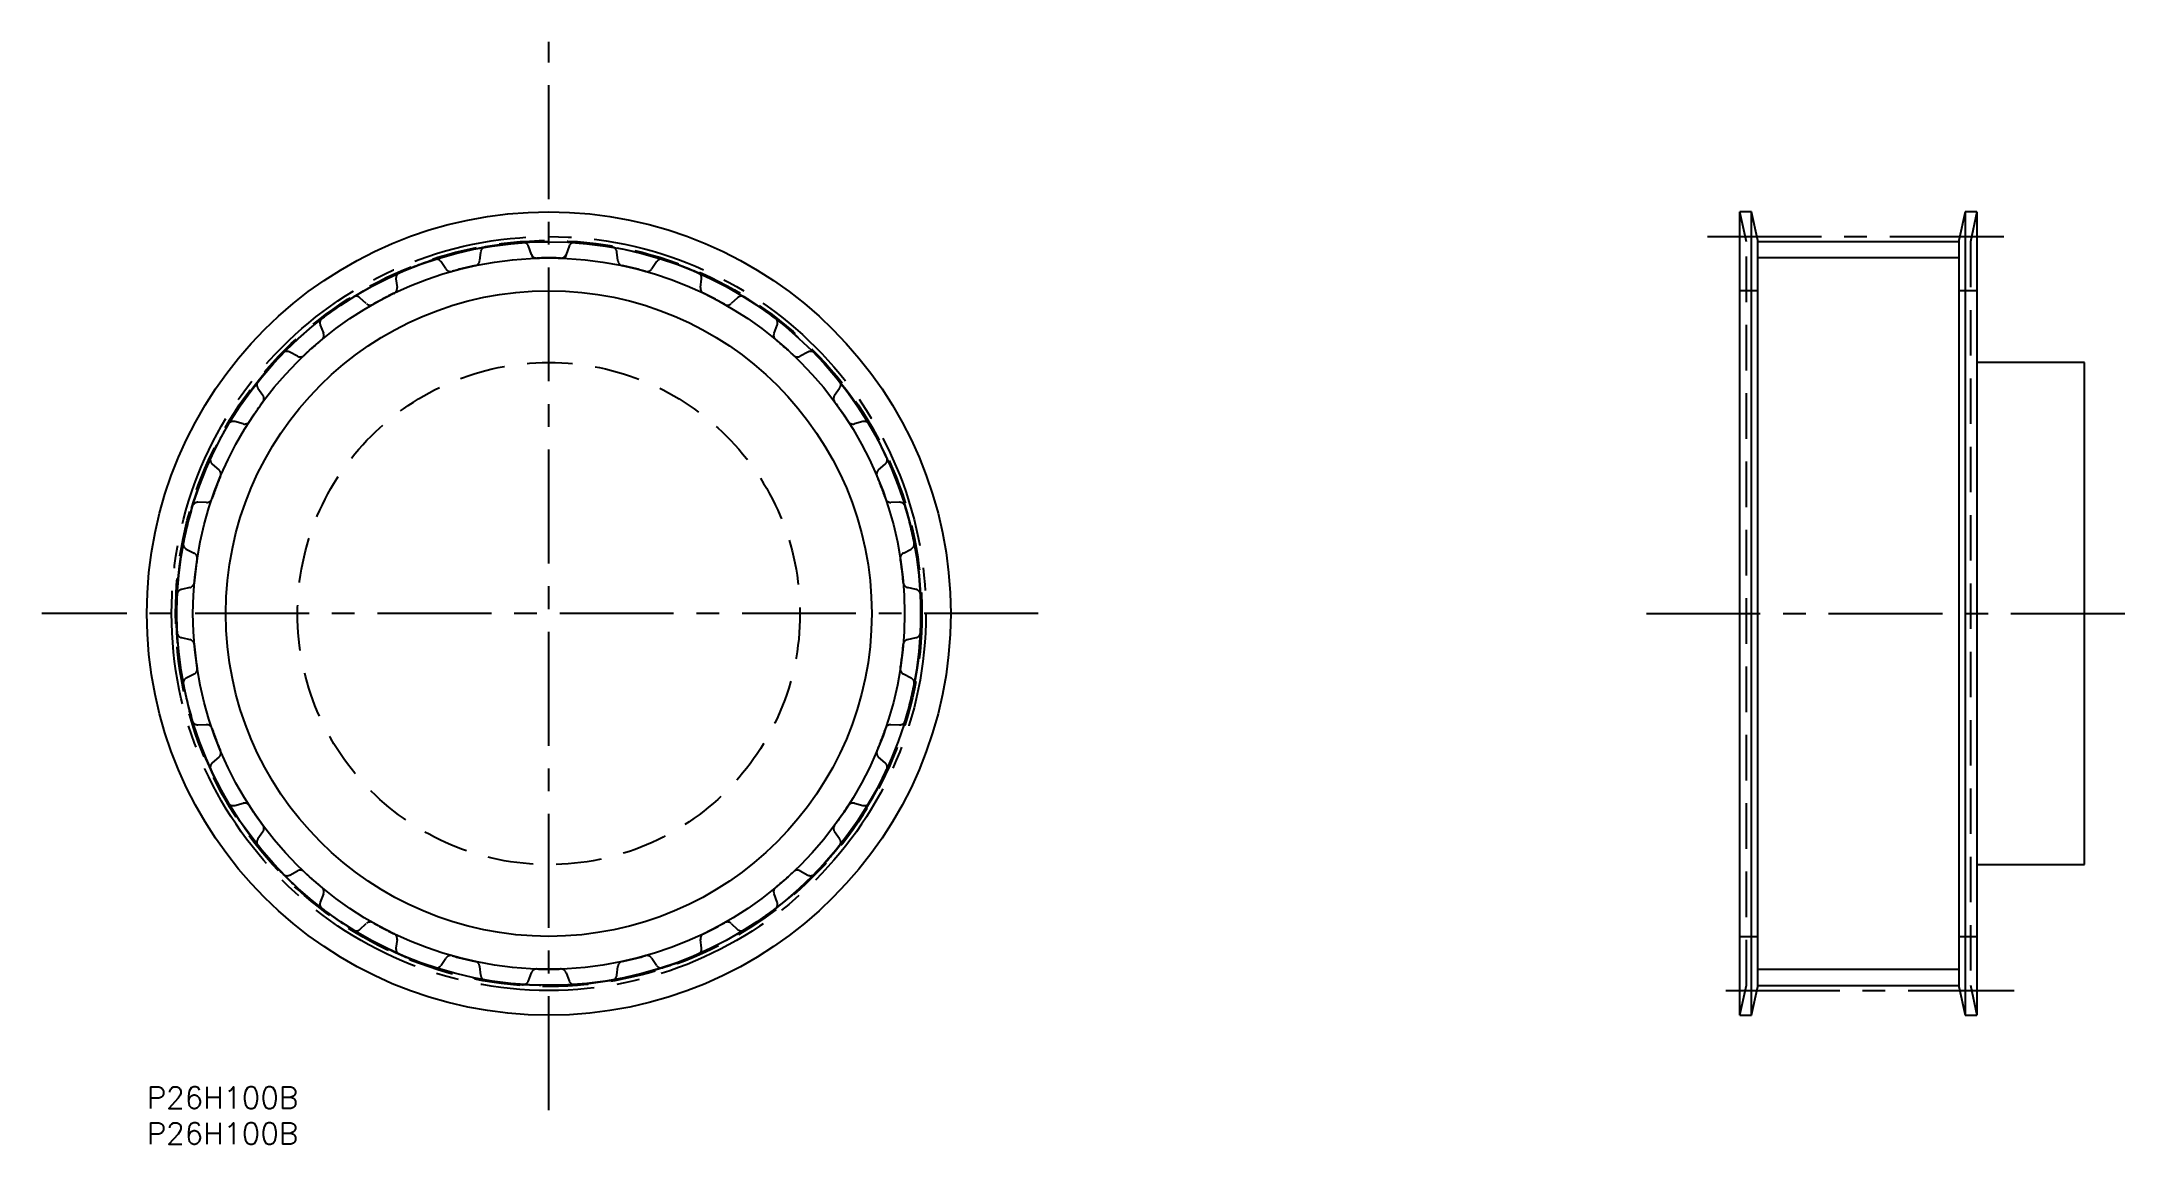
# Model space of a CAD drawing. Extents: x -15 to 276, y -8 to 146.
import ezdxf

# ---------------------------------------------------------------- set-up
doc = ezdxf.new("R2010")
doc.units = 0
doc.header["$LTSCALE"] = 0.5
for name, pattern in [('CENTER', [50.8, 31.75, -6.35, 6.35, -6.35]), ('DASHED', [19.05, 12.7, -6.35]), ('PHANTOM', [63.5, 31.75, -6.35, 6.35, -6.35, 6.35, -6.35])]:
    doc.linetypes.add(name, pattern=pattern)
for name, color, linetype in [('MSM_CENTER', 1, 'CENTER'), ('MSM_CONTINUOUS', 7, 'CONTINUOUS'), ('MSM_DASHED', 4, 'DASHED'), ('MSM_IMAGINARY', 6, 'PHANTOM'), ('MSM_NARROW', 5, 'CONTINUOUS'), ('MSM_PART_NUMBER', 7, 'CONTINUOUS')]:
    doc.layers.add(name, color=color, linetype=linetype)
doc.styles.get("Standard").update_dxf_attribs({"font": 'txt.shx', "height": 3, "bigfont": 'bigfont.shx'})

msp = doc.modelspace()

# ---------------------------------------------------------------- linework, layer by layer
at = {"layer": 'MSM_CENTER'}
for p, q in [((56, -3.22), (56, 145.72)), ((217.44, 118.56), (260.19, 118.54)), ((124.2, 66), (-14.65, 66)), ((208.93, 66), (276.08, 66)), ((219.99, 13.44), (260.19, 13.46))]:
    msp.add_line(p, q, dxfattribs=at)
msp.add_circle((56, 66), 52.55, dxfattribs=at)
at = {"layer": 'MSM_CONTINUOUS'}
for p, q in [((223.6, 122), (221.97, 122)), ((221.97, 10), (221.97, 122)), ((224.47, 118), (223.6, 122)), ((223.6, 10), (223.6, 122)), ((253.33, 122), (252.47, 118)), ((254.97, 122), (253.33, 122)), ((253.33, 122), (253.33, 10)), ((254.97, 122), (254.97, 10)), ((224.47, 14), (224.47, 118)), ((224.47, 117.86), (252.47, 117.86)), ((252.47, 118), (252.47, 14)), ((269.97, 101), (254.97, 101)), ((269.97, 31), (269.97, 101)), ((254.97, 31), (269.97, 31)), ((223.6, 10), (224.47, 14)), ((224.47, 14.13), (252.47, 14.13)), ((252.47, 14), (253.33, 10)), ((221.97, 10), (223.6, 10)), ((253.33, 10), (254.97, 10))]:
    msp.add_line(p, q, dxfattribs=at)
for radius in [56, 51.83, 45]:
    msp.add_circle((56, 66), radius, dxfattribs=at)
at = {"layer": 'MSM_DASHED'}
for p, q in [((222.87, 117.83), (221.97, 122)), ((254.97, 122), (254.07, 117.83)), ((46.5, 116.4), (46.37, 115.2)), ((53.58, 116.07), (53.16, 117.21)), ((58.84, 117.21), (58.42, 116.07)), ((65.63, 115.2), (65.5, 116.4)), ((222.87, 14.17), (222.87, 117.83)), ((254.07, 117.83), (254.07, 14.17)), ((41.66, 114.04), (40.99, 115.04)), ((71.01, 115.04), (70.34, 114.04)), ((34.71, 112.67), (34.88, 111.46)), ((77.12, 111.46), (77.29, 112.67)), ((224.47, 111), (221.97, 111)), ((224.47, 111), (222.87, 111)), ((254.07, 111), (252.47, 111)), ((254.97, 111), (252.47, 111)), ((30.58, 109.21), (29.69, 110.03)), ((82.31, 110.03), (81.42, 109.21)), ((24.17, 106.22), (24.61, 105.09)), ((87.39, 105.09), (87.83, 106.22)), ((20.98, 101.87), (19.91, 102.45)), ((92.09, 102.45), (91.02, 101.87)), ((15.47, 97.43), (16.17, 96.44)), ((95.83, 96.44), (96.53, 97.43)), ((13.41, 92.45), (12.24, 92.76)), ((99.76, 92.76), (98.59, 92.45)), ((9.12, 86.81), (10.04, 86.02)), ((101.96, 86.02), (102.88, 86.81)), ((8.32, 81.49), (7.11, 81.51)), ((104.89, 81.51), (103.68, 81.49)), ((5.5, 74.99), (6.58, 74.44)), ((105.42, 74.44), (106.5, 74.99)), ((6, 69.63), (4.82, 69.35)), ((107.18, 69.35), (106, 69.63)), ((4.82, 62.65), (6, 62.37)), ((106, 62.37), (107.18, 62.65)), ((6.58, 57.56), (5.5, 57.01)), ((106.5, 57.01), (105.42, 57.56)), ((7.11, 50.49), (8.32, 50.51)), ((103.68, 50.51), (104.89, 50.49)), ((10.04, 45.98), (9.12, 45.19)), ((102.88, 45.19), (101.96, 45.98)), ((12.24, 39.24), (13.41, 39.55)), ((98.59, 39.55), (99.76, 39.24)), ((16.17, 35.56), (15.47, 34.57)), ((96.53, 34.57), (95.83, 35.56)), ((19.91, 29.55), (20.98, 30.13)), ((91.02, 30.13), (92.09, 29.55)), ((24.61, 26.91), (24.17, 25.78)), ((87.83, 25.78), (87.39, 26.91)), ((29.69, 21.97), (30.58, 22.79)), ((34.88, 20.54), (34.71, 19.33)), ((77.29, 19.33), (77.12, 20.54)), ((81.42, 22.79), (82.31, 21.97)), ((221.97, 21), (224.47, 21)), ((222.87, 21), (224.47, 21)), ((252.47, 21), (254.07, 21)), ((252.47, 21), (254.97, 21)), ((40.99, 16.96), (41.66, 17.96)), ((70.34, 17.96), (71.01, 16.96)), ((46.37, 16.8), (46.5, 15.6)), ((53.16, 14.79), (53.58, 15.93)), ((58.42, 15.93), (58.84, 14.79)), ((65.5, 15.6), (65.63, 16.8)), ((221.97, 10), (222.87, 14.17)), ((254.07, 14.17), (254.97, 10))]:
    msp.add_line(p, q, dxfattribs=at)
for radius in [52, 35]:
    msp.add_circle((56, 66), radius, dxfattribs=at)
for centre, radius, start, end in [((47.3, 116.32), 0.8, 99.8139, 173.8462), ((56, 66), 51.86, 94.0323, 99.8139), ((52.41, 116.94), 0.8, 20, 94.0323), ((59.59, 116.94), 0.8, 85.9677, 160), ((56, 66), 51.86, 80.1861, 85.9677), ((64.7, 116.32), 0.8, 6.1538, 80.1861), ((35.51, 112.77), 0.8, 113.66, 187.6923), ((56, 66), 51.86, 107.8785, 113.66), ((40.32, 114.6), 0.8, 33.8462, 107.8785), ((42.33, 114.48), 0.8, 213.8462, 285.7493), ((56, 66), 49.58, 101.9431, 105.7492), ((45.58, 115.28), 0.8, 281.9431, 353.8462), ((54.33, 116.35), 0.8, 200, 271.9032), ((56, 66), 49.58, 88.0969, 91.9031), ((57.67, 116.35), 0.8, 268.0969, 340), ((66.42, 115.28), 0.8, 186.1538, 258.057), ((56, 66), 49.58, 74.2508, 78.0569), ((69.67, 114.48), 0.8, 254.2508, 326.1538), ((71.68, 114.6), 0.8, 72.1215, 146.1538), ((56, 66), 51.86, 66.34, 72.1215), ((76.49, 112.77), 0.8, 352.3077, 66.34), ((56, 66), 49.58, 115.7892, 119.5954), ((34.08, 111.36), 0.8, 295.7892, 7.6923), ((77.92, 111.36), 0.8, 172.3077, 244.2108), ((56, 66), 49.58, 60.4046, 64.2108), ((56, 66), 51.86, 121.7246, 127.5062), ((29.15, 109.44), 0.8, 47.6923, 121.7246), ((31.12, 109.8), 0.8, 227.6923, 299.5955), ((80.88, 109.8), 0.8, 240.4046, 312.3077), ((82.85, 109.44), 0.8, 58.2754, 132.3077), ((56, 66), 51.86, 52.4938, 58.2754), ((24.91, 106.51), 0.8, 127.5062, 201.5385), ((23.87, 104.79), 0.8, 309.6354, 21.5385), ((88.13, 104.79), 0.8, 158.4615, 230.3647), ((87.09, 106.51), 0.8, 338.4615, 52.4938), ((56, 66), 51.86, 135.5708, 141.3523), ((19.53, 101.75), 0.8, 61.5385, 135.5708), ((21.36, 102.58), 0.8, 241.5385, 313.4416), ((56, 66), 49.58, 129.6354, 133.4415), ((56, 66), 49.58, 46.5585, 50.3646), ((90.64, 102.58), 0.8, 226.5585, 298.4615), ((92.47, 101.75), 0.8, 44.4292, 118.4615), ((56, 66), 51.86, 38.6477, 44.4292), ((16.12, 97.89), 0.8, 141.3523, 215.3846), ((15.52, 95.98), 0.8, 323.4815, 35.3846), ((96.48, 95.98), 0.8, 144.6154, 216.5185), ((95.88, 97.89), 0.8, 324.6154, 38.6477), ((56, 66), 49.57, 143.4815, 147.2877), ((56, 66), 49.58, 32.7123, 36.5185), ((56, 66), 51.86, 149.4169, 155.1985), ((12.04, 91.98), 0.8, 75.3846, 149.4169), ((13.61, 93.22), 0.8, 255.3846, 327.2878), ((98.39, 93.22), 0.8, 212.7123, 284.6154), ((99.96, 91.98), 0.8, 30.5831, 104.6154), ((56, 66), 51.86, 24.8015, 30.5831), ((9.64, 87.42), 0.8, 155.1985, 229.2308), ((102.36, 87.42), 0.8, 310.7692, 24.8015), ((56, 66), 49.58, 157.3277, 161.1339), ((9.52, 85.42), 0.8, 337.3277, 49.2308), ((102.48, 85.42), 0.8, 130.7692, 202.6724), ((56, 66), 49.58, 18.8661, 22.6723), ((7.1, 80.71), 0.8, 89.2308, 163.2631), ((8.33, 82.29), 0.8, 269.2308, 341.1339), ((103.67, 82.29), 0.8, 198.8661, 270.7692), ((104.9, 80.71), 0.8, 16.7369, 90.7692), ((56, 66), 51.86, 163.2631, 169.0446), ((56, 66), 51.86, 10.9554, 16.7369), ((5.87, 75.7), 0.8, 169.0446, 243.0769), ((106.13, 75.7), 0.8, 296.9231, 10.9554), ((6.22, 73.73), 0.8, 351.1738, 63.0769), ((56, 66), 49.58, 171.1738, 174.98), ((105.78, 73.73), 0.8, 116.9231, 188.8262), ((56, 66), 49.58, 5.02, 8.8262), ((5.82, 70.41), 0.8, 283.0769, 354.9801), ((106.18, 70.41), 0.8, 185.02, 256.9231), ((56, 66), 51.86, 177.1092, 182.8908), ((5, 68.58), 0.8, 103.0769, 177.1092), ((107, 68.58), 0.8, 2.8908, 76.9231), ((56, 66), 51.86, 357.1092, 2.8908), ((5, 63.42), 0.8, 182.8908, 256.9231), ((5.82, 61.59), 0.8, 5.02, 76.9231), ((56, 66), 49.58, 185.02, 188.8262), ((56, 66), 49.58, 351.1738, 354.98), ((106.18, 61.59), 0.8, 103.0769, 174.9801), ((107, 63.42), 0.8, 283.0769, 357.1092), ((6.22, 58.27), 0.8, 296.9231, 8.8262), ((105.78, 58.27), 0.8, 171.1738, 243.0769), ((5.87, 56.3), 0.8, 116.9231, 190.9554), ((56, 66), 51.86, 190.9554, 196.7369), ((56, 66), 51.86, 343.2631, 349.0446), ((106.13, 56.3), 0.8, 349.0446, 63.0769), ((7.1, 51.29), 0.8, 196.7369, 270.7692), ((8.33, 49.71), 0.8, 18.8661, 90.7692), ((56, 66), 49.58, 198.8661, 202.6723), ((56, 66), 49.58, 337.3277, 341.1339), ((103.67, 49.71), 0.8, 89.2308, 161.1339), ((104.9, 51.29), 0.8, 269.2308, 343.2631), ((9.52, 46.58), 0.8, 310.7692, 22.6724), ((102.48, 46.58), 0.8, 157.3277, 229.2308), ((9.64, 44.58), 0.8, 130.7692, 204.8015), ((56, 66), 51.86, 204.8015, 210.5831), ((56, 66), 51.86, 329.4169, 335.1985), ((102.36, 44.58), 0.8, 335.1985, 49.2308), ((12.04, 40.02), 0.8, 210.5831, 284.6154), ((13.61, 38.78), 0.8, 32.7123, 104.6154), ((56, 66), 49.58, 212.7123, 216.5185), ((56, 66), 49.57, 323.4815, 327.2877), ((98.39, 38.78), 0.8, 75.3846, 147.2878), ((99.96, 40.02), 0.8, 255.3846, 329.4169), ((15.52, 36.02), 0.8, 324.6154, 36.5185), ((96.48, 36.02), 0.8, 143.4815, 215.3846), ((16.12, 34.11), 0.8, 144.6154, 218.6477), ((56, 66), 51.86, 218.6477, 224.4292), ((56, 66), 51.86, 315.5708, 321.3523), ((95.88, 34.11), 0.8, 321.3523, 35.3846), ((19.53, 30.25), 0.8, 224.4292, 298.4615), ((21.36, 29.42), 0.8, 46.5585, 118.4615), ((56, 66), 49.58, 226.5585, 230.3646), ((56, 66), 49.58, 309.6354, 313.4415), ((90.64, 29.42), 0.8, 61.5385, 133.4416), ((92.47, 30.25), 0.8, 241.5385, 315.5708), ((23.87, 27.21), 0.8, 338.4615, 50.3647), ((88.13, 27.21), 0.8, 129.6354, 201.5385), ((24.91, 25.49), 0.8, 158.4615, 232.4938), ((56, 66), 51.86, 232.4938, 238.2754), ((56, 66), 51.86, 301.7246, 307.5062), ((87.09, 25.49), 0.8, 307.5062, 21.5385), ((29.15, 22.56), 0.8, 238.2754, 312.3077), ((31.12, 22.2), 0.8, 60.4046, 132.3077), ((56, 66), 49.58, 240.4046, 244.2108), ((34.08, 20.64), 0.8, 352.3077, 64.2108), ((77.92, 20.64), 0.8, 115.7892, 187.6923), ((56, 66), 49.58, 295.7892, 299.5954), ((80.88, 22.2), 0.8, 47.6923, 119.5955), ((82.85, 22.56), 0.8, 227.6923, 301.7246), ((35.51, 19.23), 0.8, 172.3077, 246.34), ((56, 66), 51.86, 246.34, 252.1215), ((42.33, 17.52), 0.8, 74.2508, 146.1538), ((56, 66), 49.58, 254.2508, 258.0569), ((45.58, 16.72), 0.8, 6.1538, 78.057), ((66.42, 16.72), 0.8, 101.9431, 173.8462), ((56, 66), 49.58, 281.9431, 285.7492), ((69.67, 17.52), 0.8, 33.8462, 105.7493), ((56, 66), 51.86, 287.8785, 293.66), ((76.49, 19.23), 0.8, 293.66, 7.6923), ((40.32, 17.4), 0.8, 252.1215, 326.1538), ((47.3, 15.68), 0.8, 186.1538, 260.1861), ((56, 66), 51.86, 260.1861, 265.9677), ((52.41, 15.06), 0.8, 265.9677, 340), ((54.33, 15.65), 0.8, 88.0969, 160), ((56, 66), 49.58, 268.0969, 271.9031), ((57.67, 15.65), 0.8, 20, 91.9032), ((59.59, 15.06), 0.8, 200, 274.0323), ((56, 66), 51.86, 274.0323, 279.8139), ((64.7, 15.68), 0.8, 279.8139, 353.8462), ((71.68, 17.4), 0.8, 213.8462, 287.8785)]:
    msp.add_arc(centre, radius, start, end, dxfattribs=at)
at = {"layer": 'MSM_IMAGINARY'}
msp.add_circle((56, 66), 51.87, dxfattribs=at)
at = {"layer": 'MSM_NARROW'}
for p, q in [((53.58, 116.07), (53.77, 115.53)), ((58.42, 116.07), (58.23, 115.53)), ((252.47, 115.58), (224.47, 115.58)), ((224.47, 16.42), (252.47, 16.42))]:
    msp.add_line(p, q, dxfattribs=at)
msp.add_circle((56, 66), 49.58, dxfattribs=at)

# ---------------------------------------------------------------- texts
at = {"layer": 'MSM_PART_NUMBER'}
for p in [(0, -3), (0, -7.99)]:
    msp.add_text('P26H100B', height=3, dxfattribs=at).set_placement(p)

doc.saveas('drawing.dxf')
